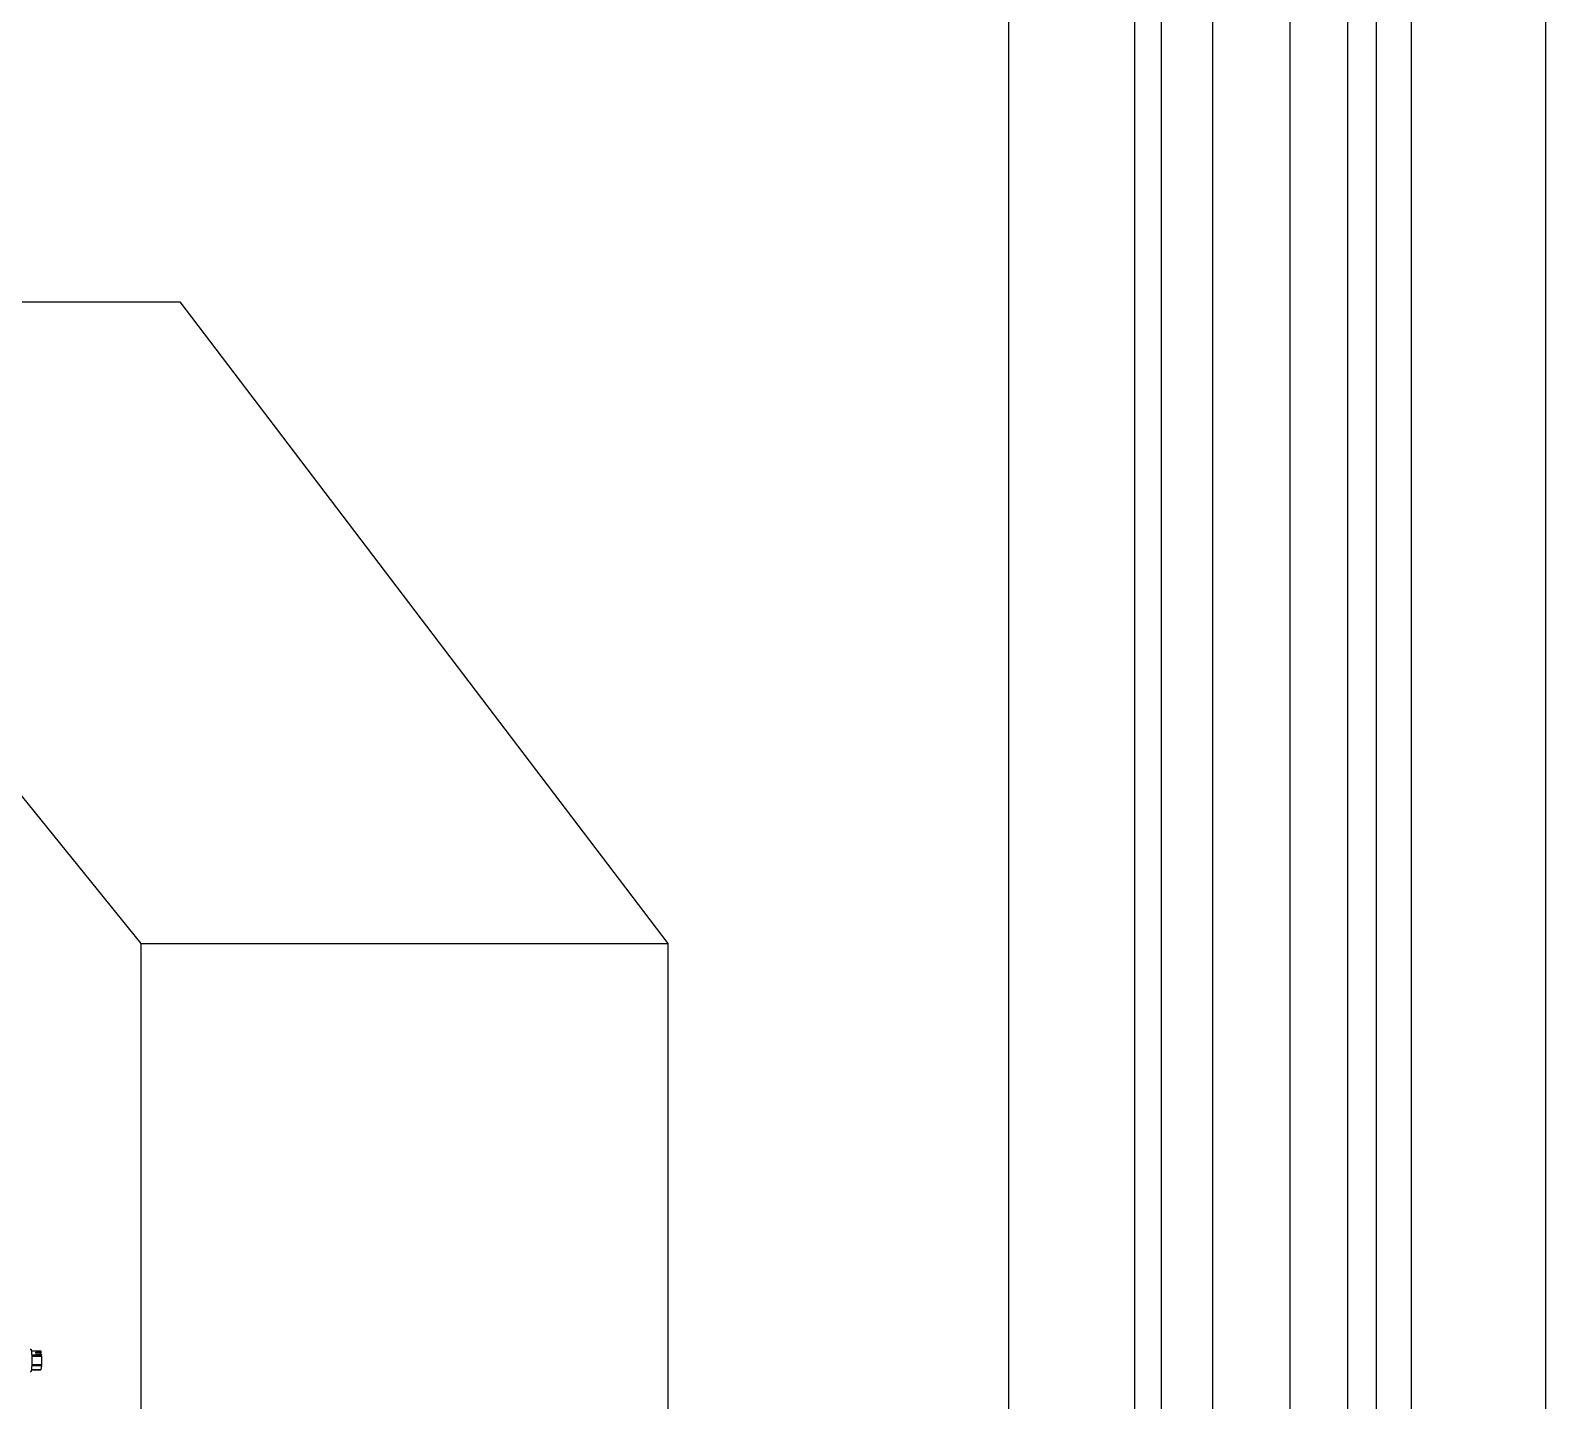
# Model space of a CAD drawing. Header units: millimetres. Extents: x -4172 to 126100, y -2 to 142133.
# Drawn here: x 32298 to 33006, y 43839 to 44480 of the extents above; entities that cross this region are included whole.
import ezdxf

# ---------------------------------------------------------------- set-up
doc = ezdxf.new("R2010")
doc.units = ezdxf.units.MM
doc.header["$LTSCALE"] = 100
doc.layers.add('Visible', color=7, linetype='Continuous', lineweight=25)

msp = doc.modelspace()

# ---------------------------------------------------------------- linework, layer by layer
at = {"layer": 'Visible'}
for p, q in [((32886.33, 43017.58), (32886.33, 48882.58)), ((32913.1, 48882.58), (32913.1, 43017.58)), ((32813.74, 43017.58), (32813.74, 48877.58)), ((32850.22, 43017.58), (32850.22, 48877.58)), ((32926.67, 43017.58), (32926.67, 48877.58)), ((32943.11, 43017.58), (32943.11, 48877.58)), ((33005.79, 43017.58), (33005.79, 48877.58)), ((32754.84, 43017.58), (32754.84, 44517.58)), ((32826.13, 44517.58), (32826.13, 43017.58)), ((32349.35, 44052.58), (32106.91, 44352.58)), ((32211.14, 44352.58), (32367.46, 44352.58)), ((32367.46, 44352.58), (32595.44, 44052.58)), ((32349.35, 44052.58), (32595.44, 44052.58)), ((32349.35, 43817.58), (32349.35, 44052.58)), ((32595.44, 44052.58), (32595.44, 43502.58)), ((32298.06, 43862.17), (32302.43, 43862.17)), ((32298.06, 43862.17), (32302.41, 43862.17)), ((32300.28, 43860.72), (32300.16, 43861.6)), ((32300.16, 43861.6), (32302.51, 43861.6)), ((32302.06, 43861.04), (32302.04, 43860.72)), ((32302.49, 43861.04), (32302.06, 43861.04)), ((32302.43, 43862.17), (32302.51, 43861.6)), ((32302.51, 43861.6), (32302.49, 43861.04)), ((32302.72, 43860.15), (32298.22, 43860.15)), ((32298.22, 43855.3), (32302.72, 43855.3)), ((32298.23, 43859.74), (32302.73, 43859.74)), ((32302.73, 43855.71), (32298.23, 43855.71)), ((32302.64, 43860.72), (32300.28, 43860.72)), ((32302.72, 43855.3), (32302.43, 43853.29)), ((32302.64, 43860.72), (32302.72, 43860.15)), ((32302.73, 43859.74), (32302.73, 43855.71)), ((32302.43, 43853.29), (32298.06, 43853.29)), ((32298.06, 43853.28), (32302.41, 43853.28))]:
    msp.add_line(p, q, dxfattribs=at)
for major_axis, start_param, end_param in [((0, 3.43), 0.261344, 0.513337), ((0, 4.44), 6.229895, 6.283185), ((0, -4.44), 2.041105, 2.147685), ((0, -4.44), 0.993907, 1.100488), ((0, -4.44), 0, 0.05329)]:
    msp.add_ellipse((32302.41, 43857.73), major_axis=major_axis, ratio=0.080642, start_param=start_param, end_param=end_param, dxfattribs=at)
msp.add_open_spline([(32297.56, 43863.04), (32297.61, 43863.05), (32297.67, 43863.04), (32297.76, 43863.01), (32297.8, 43862.98), (32297.87, 43862.9), (32297.89, 43862.86), (32297.96, 43862.7), (32297.99, 43862.57), (32298.07, 43862.13), (32298.11, 43861.78), (32298.18, 43860.96), (32298.2, 43860.51), (32298.24, 43859.53), (32298.26, 43859), (32298.27, 43857.92), (32298.27, 43857.37), (32298.25, 43856.3), (32298.24, 43855.78), (32298.2, 43854.82), (32298.17, 43854.38), (32298.1, 43853.62), (32298.07, 43853.31), (32297.98, 43852.81), (32298.01, 43852.67), (32297.78, 43852.47), (32297.75, 43852.45), (32297.67, 43852.41), (32297.61, 43852.41), (32297.56, 43852.41)], degree=3, knots=[6.271049, 6.271049, 6.271049, 6.271049, 6.316501, 6.316501, 6.366672, 6.366672, 6.459585, 6.459585, 6.709024, 6.709024, 7.061749, 7.061749, 7.387265, 7.387265, 7.709425, 7.709425, 8.030779, 8.030779, 8.352167, 8.352167, 8.674483, 8.674483, 9.000617, 9.000617, 9.353735, 9.353735, 9.39191, 9.39191, 9.436914, 9.436914, 9.436914, 9.436914], dxfattribs=at)

doc.saveas('drawing.dxf')
